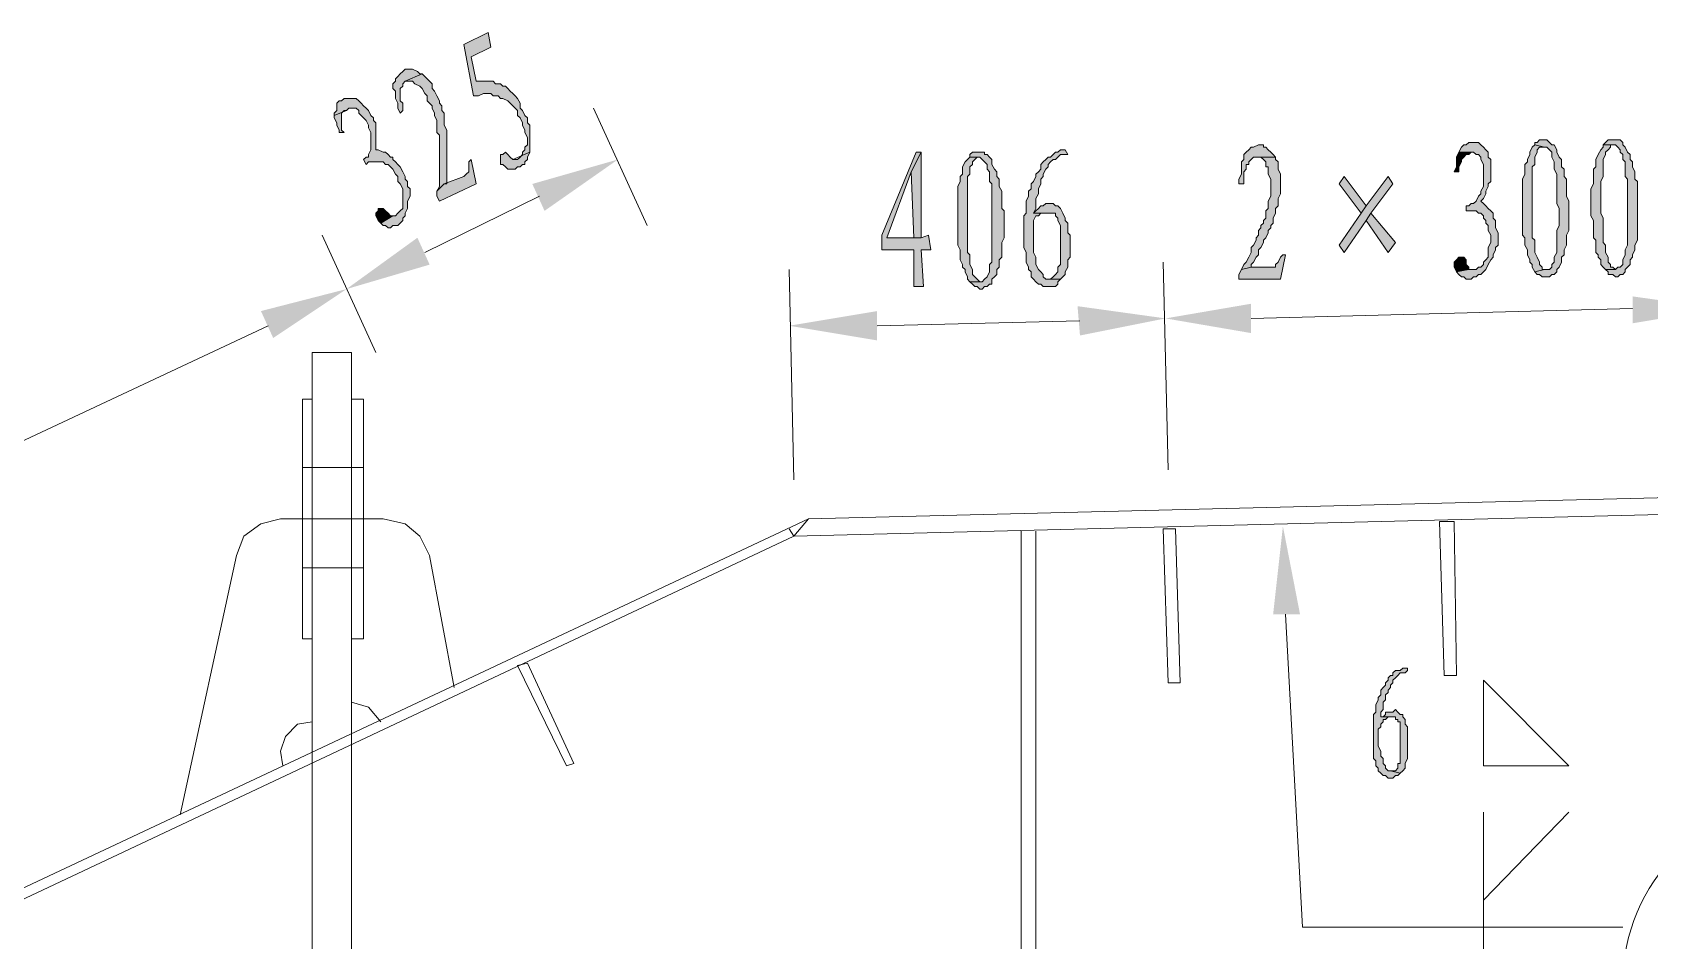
# Model space of a CAD drawing. Header units: millimetres. Extents: x 24 to 410, y 10 to 282.
# Drawn here: x 58.65 to 86.66, y 234.89 to 250.61 of the extents above; entities that cross this region are included whole.
import ezdxf

# ---------------------------------------------------------------- set-up
doc = ezdxf.new("R2010")
doc.units = ezdxf.units.MM

msp = doc.modelspace()

# ---------------------------------------------------------------- hatches: boundary and pattern name
h = msp.add_hatch(color=256)
h.dxf.hatch_style = 2
h.paths.add_polyline_path([(66.548, 250.613333), (66.124667, 250.401667), (66.294, 249.512667), (66.378667, 249.512667), (66.463333, 249.555), (66.590333, 249.555), (66.632667, 249.512667), (66.717333, 249.512667), (66.759667, 249.470333), (66.802, 249.470333), (66.886667, 249.428), (66.929, 249.385667), (66.971333, 249.343333), (67.013667, 249.301), (67.056, 249.258667), (67.056, 249.174), (67.098333, 249.131667), (67.140667, 249.047), (67.140667, 249.004667), (67.183, 248.92), (67.183, 248.877667), (67.225333, 248.793), (67.225333, 248.666), (67.183, 248.623667), (67.183, 248.581333), (67.140667, 248.539), (67.140667, 248.496667), (67.098333, 248.454333), (67.056, 248.412), (66.971333, 248.412), (67.267667, 248.539), (67.267667, 249.004667), (67.225333, 249.047), (67.225333, 249.131667), (67.183, 249.174), (67.140667, 249.258667), (67.098333, 249.301), (67.098333, 249.385667), (67.056, 249.470333), (67.013667, 249.512667), (66.971333, 249.555), (66.929, 249.597333), (66.886667, 249.639667), (66.844333, 249.682), (66.802, 249.682), (66.759667, 249.724333), (66.675, 249.724333), (66.632667, 249.766667), (66.336333, 249.766667), (66.251667, 250.19), (66.590333, 250.359333)])
h = msp.add_hatch(color=256)
h.dxf.hatch_style = 2
h.paths.add_polyline_path([(65.108667, 249.978333), (65.066333, 249.936), (65.024, 249.893667), (64.981667, 249.851333), (64.939333, 249.809), (64.939333, 249.766667), (64.897, 249.724333), (64.897, 249.639667), (64.939333, 249.597333), (64.939333, 249.470333), (64.981667, 249.385667), (64.981667, 249.301), (65.024, 249.216333), (65.066333, 249.258667), (65.066333, 249.385667), (65.024, 249.428), (65.024, 249.639667), (65.066333, 249.682), (65.066333, 249.724333), (65.108667, 249.766667), (65.405, 249.893667), (65.362667, 249.893667), (65.320333, 249.936), (65.235667, 249.978333)])
h = msp.add_hatch(color=256)
h.dxf.hatch_style = 2
h.paths.add_polyline_path([(65.405, 249.893667), (65.108667, 249.766667), (65.235667, 249.766667), (65.278, 249.724333), (65.362667, 249.682), (65.405, 249.639667), (65.447333, 249.555), (65.489667, 249.512667), (65.489667, 249.428), (65.532, 249.385667), (65.574333, 249.343333), (65.574333, 249.301), (65.616667, 249.216333), (65.616667, 249.174), (65.659, 249.089333), (65.659, 248.877667), (65.701333, 248.835333), (65.701333, 248.708333), (65.701333, 248.666), (65.701333, 247.946333), (65.659, 247.861667), (65.786, 247.988667), (65.828333, 247.988667), (65.828333, 248.073333), (65.828333, 248.92), (65.786, 249.004667), (65.786, 249.216333), (65.743667, 249.258667), (65.743667, 249.343333), (65.701333, 249.385667), (65.701333, 249.428), (65.659, 249.512667), (65.616667, 249.597333), (65.574333, 249.639667), (65.574333, 249.724333), (65.532, 249.766667), (65.489667, 249.809), (65.447333, 249.851333)])
h = msp.add_hatch(color=256)
h.dxf.hatch_style = 2
h.paths.add_polyline_path([(64.050333, 249.470333), (64.008, 249.428), (63.965667, 249.428), (63.923333, 249.385667), (63.923333, 249.258667), (63.881, 249.216333), (63.881, 249.174), (64.092667, 249.258667), (64.135, 249.301), (64.262, 249.301), (64.304333, 249.258667), (64.304333, 249.216333), (64.346667, 249.174), (64.389, 249.131667), (64.431333, 249.089333), (64.473667, 249.004667), (64.473667, 248.962333), (64.516, 248.877667), (64.516, 248.581333), (64.473667, 248.496667), (64.473667, 248.454333), (64.431333, 248.454333), (64.389, 248.412), (64.431333, 248.327333), (64.473667, 248.369667), (64.727667, 248.369667), (64.77, 248.327333), (64.812333, 248.327333), (64.854667, 248.285), (64.897, 248.242667), (64.939333, 248.158), (64.981667, 248.115667), (64.981667, 248.031), (65.024, 247.988667), (65.066333, 247.904), (65.066333, 247.565333), (65.024, 247.523), (64.981667, 247.480667), (64.939333, 247.438333), (64.897, 247.438333), (64.685333, 247.311333), (64.727667, 247.269), (64.77, 247.269), (64.812333, 247.226667), (64.854667, 247.226667), (64.897, 247.269), (64.981667, 247.269), (65.024, 247.311333), (65.066333, 247.353667), (65.066333, 247.396), (65.108667, 247.438333), (65.108667, 247.480667), (65.151, 247.565333), (65.151, 247.692333), (65.193333, 247.777), (65.193333, 247.904), (65.151, 247.946333), (65.151, 248.031), (65.108667, 248.073333), (65.108667, 248.115667), (65.066333, 248.200333), (65.024, 248.285), (64.981667, 248.327333), (64.939333, 248.369667), (64.897, 248.412), (64.897, 248.454333), (64.854667, 248.454333), (64.812333, 248.496667), (64.77, 248.539), (64.727667, 248.539), (64.643, 248.581333), (64.600667, 248.581333), (64.600667, 248.666), (64.600667, 249.047), (64.558333, 249.089333), (64.558333, 249.131667), (64.516, 249.174), (64.473667, 249.258667), (64.431333, 249.301), (64.389, 249.343333), (64.346667, 249.385667), (64.304333, 249.428), (64.262, 249.470333)])
h = msp.add_hatch(color=256)
h.dxf.hatch_style = 2
h.paths.add_polyline_path([(63.881, 249.174), (63.881, 249.131667), (63.923333, 249.047), (63.923333, 249.004667), (63.965667, 248.92), (63.965667, 248.877667), (64.050333, 248.877667), (64.008, 248.92), (64.008, 249.216333), (64.050333, 249.258667), (64.092667, 249.258667)])
h = msp.add_hatch(color=256)
h.dxf.hatch_style = 2
h.paths.add_polyline_path([(83.608333, 248.708333), (83.523667, 248.708333), (83.481333, 248.666), (83.439, 248.666), (83.396667, 248.623667), (83.354333, 248.539), (83.608333, 248.539), (83.650667, 248.496667), (83.693, 248.496667), (83.735333, 248.454333), (83.735333, 248.412), (83.777667, 248.327333), (83.777667, 247.946333), (83.735333, 247.861667), (83.735333, 247.819333), (83.693, 247.777), (83.650667, 247.692333), (83.608333, 247.65), (83.566, 247.65), (83.523667, 247.607667), (83.481333, 247.607667), (83.481333, 247.523), (83.650667, 247.523), (83.693, 247.480667), (83.735333, 247.480667), (83.777667, 247.438333), (83.777667, 247.396), (83.82, 247.353667), (83.82, 247.311333), (83.862333, 247.269), (83.862333, 247.184333), (83.904667, 247.099667), (83.904667, 246.972667), (83.862333, 246.888), (83.862333, 246.718667), (83.82, 246.676333), (83.777667, 246.634), (83.777667, 246.591667), (83.735333, 246.549333), (83.693, 246.549333), (83.650667, 246.507), (83.523667, 246.507), (83.312, 246.464667), (83.354333, 246.422333), (83.396667, 246.38), (83.439, 246.38), (83.481333, 246.337667), (83.566, 246.337667), (83.608333, 246.38), (83.650667, 246.38), (83.693, 246.422333), (83.735333, 246.422333), (83.777667, 246.464667), (83.82, 246.507), (83.862333, 246.591667), (83.904667, 246.676333), (83.947, 246.718667), (83.947, 246.761), (83.989333, 246.845667), (83.989333, 246.888), (84.031667, 246.930333), (84.031667, 247.142), (83.989333, 247.226667), (83.989333, 247.353667), (83.947, 247.396), (83.947, 247.480667), (83.904667, 247.523), (83.862333, 247.565333), (83.82, 247.607667), (83.777667, 247.65), (83.735333, 247.692333), (83.777667, 247.734667), (83.82, 247.819333), (83.82, 247.861667), (83.862333, 247.946333), (83.862333, 247.988667), (83.904667, 248.031), (83.904667, 248.412), (83.862333, 248.454333), (83.862333, 248.539), (83.82, 248.581333), (83.777667, 248.623667), (83.735333, 248.666), (83.693, 248.708333)])
h = msp.add_hatch(color=256)
h.dxf.hatch_style = 2
h.paths.add_polyline_path([(84.836, 248.750667), (84.751333, 248.750667), (84.709, 248.708333), (84.666667, 248.708333), (84.666667, 248.666), (84.836, 248.623667), (84.878333, 248.623667), (84.920667, 248.581333), (84.963, 248.539), (84.963, 248.454333), (85.005333, 248.369667), (85.005333, 248.242667), (85.047667, 248.158), (85.047667, 247.65), (85.09, 247.565333), (85.09, 247.523), (85.09, 247.269), (85.047667, 247.184333), (85.047667, 246.803333), (85.005333, 246.718667), (85.005333, 246.634), (84.963, 246.591667), (84.963, 246.549333), (84.920667, 246.507), (84.836, 246.507), (84.666667, 246.464667), (84.709, 246.422333), (84.751333, 246.422333), (84.793667, 246.38), (84.920667, 246.38), (84.963, 246.422333), (85.005333, 246.422333), (85.047667, 246.464667), (85.047667, 246.507), (85.09, 246.549333), (85.132333, 246.634), (85.132333, 246.718667), (85.174667, 246.761), (85.174667, 246.845667), (85.217, 246.930333), (85.217, 247.099667), (85.259333, 247.184333), (85.259333, 247.692333), (85.217, 247.777), (85.217, 248.073333), (85.174667, 248.115667), (85.174667, 248.242667), (85.132333, 248.285), (85.132333, 248.412), (85.09, 248.454333), (85.047667, 248.539), (85.047667, 248.581333), (85.005333, 248.666), (84.963, 248.666), (84.920667, 248.708333), (84.878333, 248.750667)])
h = msp.add_hatch(color=256)
h.dxf.hatch_style = 2
h.paths.add_polyline_path([(86.021333, 248.750667), (85.936667, 248.750667), (85.894333, 248.708333), (85.852, 248.666), (86.063667, 248.666), (86.106, 248.623667), (86.148333, 248.581333), (86.148333, 248.539), (86.190667, 248.496667), (86.190667, 248.412), (86.233, 248.369667), (86.233, 248.115667), (86.275333, 248.073333), (86.275333, 247.607667), (86.275333, 247.565333), (86.275333, 246.930333), (86.233, 246.845667), (86.233, 246.761), (86.190667, 246.676333), (86.190667, 246.591667), (86.148333, 246.549333), (86.106, 246.549333), (86.063667, 246.507), (85.894333, 246.507), (85.936667, 246.464667), (85.936667, 246.422333), (85.979, 246.422333), (86.021333, 246.422333), (86.063667, 246.38), (86.106, 246.38), (86.148333, 246.422333), (86.190667, 246.422333), (86.233, 246.464667), (86.233, 246.507), (86.275333, 246.549333), (86.317667, 246.591667), (86.317667, 246.676333), (86.36, 246.718667), (86.36, 246.761), (86.402333, 246.845667), (86.402333, 246.930333), (86.444667, 247.015), (86.444667, 248.031), (86.402333, 248.073333), (86.402333, 248.200333), (86.36, 248.285), (86.36, 248.369667), (86.317667, 248.412), (86.317667, 248.496667), (86.275333, 248.539), (86.233, 248.623667), (86.190667, 248.666), (86.190667, 248.708333), (86.148333, 248.750667)])
h = msp.add_hatch(color=256)
h.dxf.hatch_style = 2
h.paths.add_polyline_path([(66.251667, 248.412), (66.209333, 248.369667), (66.209333, 248.200333), (66.167, 248.158), (66.124667, 248.115667), (65.786, 247.988667), (65.659, 247.861667), (65.659, 247.777), (65.701333, 247.692333), (66.336333, 247.988667)])
h = msp.add_hatch(color=256)
h.dxf.hatch_style = 2
h.paths.add_polyline_path([(66.802, 248.496667), (66.759667, 248.496667), (66.759667, 248.454333), (66.759667, 248.327333), (66.802, 248.327333), (66.844333, 248.285), (66.886667, 248.242667), (67.013667, 248.242667), (67.056, 248.285), (67.098333, 248.285), (67.140667, 248.327333), (67.183, 248.327333), (67.183, 248.369667), (67.225333, 248.412), (67.225333, 248.454333), (67.267667, 248.539), (66.971333, 248.412), (66.929, 248.454333), (66.886667, 248.496667), (66.844333, 248.539)])
h = msp.add_hatch(color=256)
h.dxf.hatch_style = 2
h.paths.add_polyline_path([(67.31, 247.988667), (67.521667, 247.523), (68.791667, 248.412)])
h = msp.add_hatch(color=256)
h.dxf.hatch_style = 2
h.paths.add_polyline_path([(74.041, 248.539), (73.956333, 248.539), (73.363667, 247.099667), (73.363667, 246.845667), (73.914, 246.845667), (73.914, 246.210667), (74.083333, 246.210667), (74.041, 246.845667), (74.210333, 246.845667), (74.168, 247.099667), (74.041, 247.057333), (73.448333, 247.057333), (73.871667, 248.200333)])
h = msp.add_hatch(color=256)
h.dxf.hatch_style = 2
h.paths.add_polyline_path([(74.041, 248.539), (73.871667, 248.200333), (73.914, 247.057333), (73.448333, 247.057333), (74.041, 247.057333)])
h = msp.add_hatch(color=256)
h.dxf.hatch_style = 2
h.paths.add_polyline_path([(74.887667, 248.454333), (74.845333, 248.412), (74.803, 248.369667), (74.760667, 248.285), (74.760667, 248.158), (74.718333, 248.115667), (74.718333, 248.031), (74.676, 247.946333), (74.676, 246.930333), (74.718333, 246.845667), (74.718333, 246.761), (74.718333, 246.718667), (74.718333, 246.676333), (74.760667, 246.591667), (74.760667, 246.549333), (74.803, 246.507), (74.803, 246.464667), (74.845333, 246.38), (74.845333, 246.337667), (74.887667, 246.295333), (75.057, 246.295333), (75.014667, 246.337667), (74.972333, 246.38), (74.93, 246.422333), (74.93, 246.507), (74.887667, 246.591667), (74.887667, 246.761), (74.845333, 246.803333), (74.845333, 248.115667), (74.887667, 248.158), (74.887667, 248.285), (74.93, 248.327333), (74.93, 248.369667), (74.972333, 248.412), (75.014667, 248.454333), (75.057, 248.454333)])
h = msp.add_hatch(color=256)
h.dxf.hatch_style = 2
h.paths.add_polyline_path([(75.057, 248.539), (74.93, 248.539), (74.887667, 248.496667), (74.887667, 248.454333), (75.057, 248.454333), (75.099333, 248.412), (75.141667, 248.369667), (75.184, 248.327333), (75.184, 248.242667), (75.226333, 248.200333), (75.226333, 248.031), (75.268667, 247.988667), (75.268667, 247.353667), (75.268667, 246.634), (75.226333, 246.591667), (75.226333, 246.464667), (75.184, 246.38), (75.141667, 246.337667), (75.099333, 246.295333), (74.887667, 246.295333), (74.93, 246.253), (74.972333, 246.210667), (75.014667, 246.210667), (75.057, 246.168333), (75.099333, 246.168333), (75.141667, 246.210667), (75.184, 246.210667), (75.226333, 246.253), (75.268667, 246.253), (75.268667, 246.337667), (75.311, 246.38), (75.353333, 246.422333), (75.353333, 246.507), (75.395667, 246.549333), (75.395667, 246.676333), (75.438, 246.718667), (75.438, 246.972667), (75.480333, 247.057333), (75.480333, 247.523), (75.438, 247.565333), (75.438, 247.861667), (75.395667, 247.946333), (75.395667, 248.073333), (75.353333, 248.115667), (75.353333, 248.200333), (75.311, 248.242667), (75.268667, 248.327333), (75.268667, 248.412), (75.226333, 248.454333), (75.184, 248.496667), (75.141667, 248.496667), (75.141667, 248.539)])
h = msp.add_hatch(color=256)
h.dxf.hatch_style = 2
h.paths.add_polyline_path([(76.538667, 248.581333), (76.454, 248.581333), (76.411667, 248.539), (76.369333, 248.539), (76.327, 248.496667), (76.284667, 248.454333), (76.242333, 248.454333), (76.2, 248.412), (76.157667, 248.369667), (76.115333, 248.327333), (76.115333, 248.242667), (76.073, 248.200333), (76.030667, 248.158), (76.030667, 248.115667), (75.988333, 248.031), (75.946, 247.988667), (75.946, 247.904), (75.903667, 247.861667), (75.903667, 247.777), (75.861333, 247.692333), (75.861333, 247.480667), (75.819, 247.438333), (75.819, 246.888), (75.861333, 246.803333), (75.861333, 246.634), (75.903667, 246.549333), (75.903667, 246.507), (75.946, 246.464667), (75.946, 246.38), (75.988333, 246.337667), (76.030667, 246.295333), (76.073, 246.253), (76.115333, 246.253), (76.157667, 246.210667), (76.369333, 246.210667), (76.411667, 246.253), (76.411667, 246.295333), (76.454, 246.337667), (76.2, 246.337667), (76.157667, 246.38), (76.157667, 246.422333), (76.115333, 246.464667), (76.073, 246.507), (76.030667, 246.591667), (76.030667, 246.718667), (75.988333, 246.803333), (75.988333, 247.353667), (76.030667, 247.438333), (76.073, 247.438333), (76.115333, 247.480667), (76.284667, 247.480667), (75.988333, 247.480667), (76.030667, 247.565333), (76.030667, 247.734667), (76.073, 247.819333), (76.073, 247.904), (76.115333, 247.988667), (76.115333, 248.073333), (76.157667, 248.115667), (76.157667, 248.158), (76.2, 248.242667), (76.242333, 248.285), (76.242333, 248.327333), (76.284667, 248.369667), (76.327, 248.412), (76.369333, 248.412), (76.411667, 248.454333), (76.454, 248.496667), (76.581, 248.496667)])
h = msp.add_hatch(color=256)
h.dxf.hatch_style = 2
h.paths.add_polyline_path([(79.925333, 248.666), (79.883, 248.666), (79.798333, 248.623667), (79.756, 248.623667), (79.713667, 248.581333), (79.671333, 248.539), (79.629, 248.496667), (79.629, 248.412), (79.586667, 248.369667), (79.586667, 248.158), (79.544333, 248.073333), (79.544333, 247.988667), (79.629, 247.988667), (79.629, 248.200333), (79.671333, 248.242667), (79.671333, 248.327333), (79.713667, 248.327333), (79.713667, 248.369667), (79.756, 248.412), (79.798333, 248.454333), (79.840667, 248.454333), (80.179333, 248.454333), (80.137, 248.496667), (80.094667, 248.539), (80.052333, 248.581333), (80.01, 248.623667), (79.967667, 248.623667), (79.967667, 248.666)])
h = msp.add_hatch(color=256)
h.dxf.hatch_style = 2
h.paths.add_polyline_path([(80.179333, 248.454333), (79.840667, 248.454333), (79.883, 248.454333), (79.925333, 248.454333), (79.967667, 248.412), (80.01, 248.369667), (80.01, 248.285), (80.052333, 248.285), (80.052333, 248.158), (80.094667, 248.073333), (80.094667, 247.777), (80.052333, 247.692333), (80.052333, 247.565333), (80.01, 247.523), (80.01, 247.396), (79.967667, 247.353667), (79.967667, 247.311333), (79.925333, 247.269), (79.925333, 247.226667), (79.883, 247.184333), (79.883, 247.099667), (79.840667, 247.057333), (79.840667, 247.015), (79.798333, 246.930333), (79.756, 246.888), (79.756, 246.803333), (79.713667, 246.718667), (79.671333, 246.634), (79.629, 246.591667), (79.586667, 246.507), (79.756, 246.549333), (79.756, 246.591667), (79.798333, 246.634), (79.840667, 246.718667), (79.883, 246.761), (79.883, 246.845667), (79.925333, 246.888), (79.967667, 246.972667), (79.967667, 247.015), (80.01, 247.057333), (80.052333, 247.142), (80.052333, 247.184333), (80.094667, 247.226667), (80.094667, 247.269), (80.137, 247.311333), (80.137, 247.396), (80.179333, 247.480667), (80.179333, 247.565333), (80.221667, 247.607667), (80.221667, 247.734667), (80.264, 247.819333), (80.264, 248.158), (80.221667, 248.242667), (80.221667, 248.369667), (80.179333, 248.412)])
h = msp.add_hatch(color=256)
h.dxf.hatch_style = 2
h.paths.add_polyline_path([(83.354333, 248.539), (83.312, 248.454333), (83.312, 248.285), (83.269667, 248.200333), (83.354333, 248.200333), (83.354333, 248.285), (83.396667, 248.369667), (83.396667, 248.412), (83.439, 248.454333), (83.481333, 248.496667), (83.523667, 248.496667), (83.566, 248.539)])
h = msp.add_hatch(color=256)
h.dxf.hatch_style = 2
h.paths.add_polyline_path([(84.666667, 248.666), (84.624333, 248.623667), (84.582, 248.539), (84.582, 248.496667), (84.539667, 248.412), (84.539667, 248.369667), (84.497333, 248.327333), (84.497333, 248.158), (84.455, 248.073333), (84.455, 247.099667), (84.497333, 247.057333), (84.497333, 246.972667), (84.497333, 246.930333), (84.539667, 246.845667), (84.539667, 246.761), (84.582, 246.676333), (84.582, 246.634), (84.624333, 246.591667), (84.624333, 246.549333), (84.666667, 246.464667), (84.836, 246.507), (84.793667, 246.507), (84.793667, 246.549333), (84.751333, 246.591667), (84.751333, 246.634), (84.709, 246.718667), (84.666667, 246.803333), (84.666667, 247.015), (84.624333, 247.057333), (84.624333, 248.285), (84.666667, 248.327333), (84.666667, 248.454333), (84.709, 248.539), (84.709, 248.581333), (84.751333, 248.623667), (84.836, 248.623667)])
h = msp.add_hatch(color=256)
h.dxf.hatch_style = 2
h.paths.add_polyline_path([(85.852, 248.666), (85.852, 248.623667), (85.809667, 248.581333), (85.767333, 248.496667), (85.725, 248.412), (85.725, 248.285), (85.682667, 248.242667), (85.682667, 247.988667), (85.640333, 247.904), (85.640333, 247.438333), (85.682667, 247.353667), (85.682667, 247.057333), (85.725, 247.015), (85.725, 246.930333), (85.725, 246.803333), (85.767333, 246.761), (85.767333, 246.718667), (85.809667, 246.676333), (85.809667, 246.591667), (85.852, 246.549333), (85.894333, 246.507), (86.063667, 246.507), (86.021333, 246.549333), (85.979, 246.549333), (85.979, 246.591667), (85.936667, 246.634), (85.936667, 246.718667), (85.894333, 246.803333), (85.894333, 246.930333), (85.852, 246.972667), (85.852, 247.396), (85.809667, 247.480667), (85.809667, 248.031), (85.852, 248.115667), (85.852, 248.412), (85.894333, 248.496667), (85.894333, 248.539), (85.936667, 248.581333), (85.979, 248.623667), (85.979, 248.666), (86.021333, 248.666)])
h = msp.add_hatch(color=256)
h.dxf.hatch_style = 2
h.paths.add_polyline_path([(82.126667, 248.115667), (81.745667, 247.607667), (81.661, 247.480667), (81.28, 246.930333), (81.364667, 246.803333), (81.745667, 247.353667), (81.830333, 247.480667), (82.211333, 247.988667)])
h = msp.add_hatch(color=256)
h.dxf.hatch_style = 2
h.paths.add_polyline_path([(81.364667, 248.115667), (81.28, 247.988667), (81.661, 247.480667), (81.745667, 247.607667)])
h = msp.add_hatch(color=256)
h.dxf.hatch_style = 2
h.paths.add_polyline_path([(64.643, 247.565333), (64.643, 247.523), (64.600667, 247.480667), (64.600667, 247.438333), (64.643, 247.353667), (64.685333, 247.311333), (64.897, 247.438333), (64.854667, 247.438333), (64.812333, 247.480667), (64.77, 247.523), (64.727667, 247.565333)])
h = msp.add_hatch(color=256)
h.dxf.hatch_style = 2
h.paths.add_polyline_path([(76.284667, 247.65), (76.2, 247.65), (76.157667, 247.607667), (76.115333, 247.607667), (76.073, 247.565333), (76.030667, 247.523), (75.988333, 247.480667), (76.369333, 247.480667), (76.369333, 247.438333), (76.411667, 247.396), (76.411667, 247.353667), (76.454, 247.269), (76.454, 246.591667), (76.411667, 246.549333), (76.411667, 246.464667), (76.369333, 246.422333), (76.327, 246.38), (76.284667, 246.337667), (76.242333, 246.337667), (76.454, 246.337667), (76.496333, 246.38), (76.538667, 246.422333), (76.538667, 246.464667), (76.581, 246.549333), (76.581, 246.676333), (76.623333, 246.718667), (76.623333, 247.099667), (76.581, 247.142), (76.581, 247.311333), (76.538667, 247.353667), (76.538667, 247.396), (76.496333, 247.480667), (76.454, 247.565333), (76.411667, 247.607667), (76.369333, 247.607667), (76.327, 247.65)])
h = msp.add_hatch(color=256)
h.dxf.hatch_style = 2
h.paths.add_polyline_path([(81.830333, 247.480667), (81.745667, 247.353667), (82.126667, 246.803333), (82.253667, 246.972667)])
h = msp.add_hatch(color=256)
h.dxf.hatch_style = 2
h.paths.add_polyline_path([(65.320333, 247.057333), (65.532, 246.591667), (64.092667, 246.168333)])
h = msp.add_hatch(color=256)
h.dxf.hatch_style = 2
h.paths.add_polyline_path([(80.348667, 246.761), (80.306333, 246.761), (80.264, 246.718667), (80.221667, 246.634), (80.179333, 246.591667), (80.179333, 246.549333), (80.137, 246.549333), (79.756, 246.549333), (79.586667, 246.507), (79.544333, 246.422333), (79.544333, 246.337667), (80.264, 246.337667)])
h = msp.add_hatch(color=256)
h.dxf.hatch_style = 2
h.paths.add_polyline_path([(83.354333, 246.718667), (83.312, 246.676333), (83.269667, 246.634), (83.269667, 246.549333), (83.312, 246.464667), (83.523667, 246.507), (83.523667, 246.549333), (83.481333, 246.591667), (83.481333, 246.676333), (83.439, 246.718667)])
h = msp.add_hatch(color=256)
h.dxf.hatch_style = 2
h.paths.add_polyline_path([(62.611, 245.787333), (62.822667, 245.321667), (64.092667, 246.168333)])
h = msp.add_hatch(color=256)
h.dxf.hatch_style = 2
h.paths.add_polyline_path([(76.750333, 245.872), (76.792667, 245.364), (78.274333, 245.660333)])
h = msp.add_hatch(color=256)
h.dxf.hatch_style = 2
h.paths.add_polyline_path([(79.756, 245.914333), (79.756, 245.406333), (78.274333, 245.660333)])
h = msp.add_hatch(color=256)
h.dxf.hatch_style = 2
h.paths.add_polyline_path([(86.36, 246.041333), (86.36, 245.575667), (87.884, 245.829667)])
h = msp.add_hatch(color=256)
h.dxf.hatch_style = 2
h.paths.add_polyline_path([(73.279, 245.787333), (73.279, 245.279333), (71.755, 245.533333)])
h = msp.add_hatch(color=256)
h.dxf.hatch_style = 2
h.paths.add_polyline_path([(80.137, 240.538), (80.306333, 242.062), (80.602667, 240.538)])
h = msp.add_hatch(color=256)
h.dxf.hatch_style = 2
h.paths.add_polyline_path([(80.137, 240.538), (80.306333, 242.062), (80.602667, 240.538)])
h = msp.add_hatch(color=256)
h.dxf.hatch_style = 2
h.paths.add_polyline_path([(82.465333, 239.606667), (82.380667, 239.606667), (82.338333, 239.564333), (82.253667, 239.564333), (82.211333, 239.522), (82.211333, 239.479667), (82.169, 239.479667), (82.126667, 239.437333), (82.126667, 239.395), (82.084333, 239.352667), (82.084333, 239.310333), (82.042, 239.268), (81.999667, 239.225667), (81.999667, 239.141), (81.957333, 239.098667), (81.957333, 239.056333), (81.915, 238.971667), (81.915, 238.844667), (81.872667, 238.802333), (81.872667, 238.76), (81.872667, 238.717667), (81.872667, 238.040333), (81.915, 237.998), (81.915, 237.913333), (81.957333, 237.871), (81.957333, 237.828667), (81.999667, 237.786333), (82.042, 237.744), (82.084333, 237.744), (82.126667, 237.701667), (82.211333, 237.701667), (82.253667, 237.744), (82.296, 237.744), (82.338333, 237.786333), (82.169, 237.828667), (82.126667, 237.828667), (82.084333, 237.871), (82.084333, 237.913333), (82.042, 237.955667), (82.042, 238.040333), (81.999667, 238.082667), (81.999667, 238.167333), (81.957333, 238.252), (81.957333, 238.548333), (81.999667, 238.590667), (81.999667, 238.633), (82.042, 238.675333), (82.042, 238.717667), (82.084333, 238.717667), (82.126667, 238.76), (82.211333, 238.76), (81.999667, 238.76), (81.999667, 238.844667), (82.042, 238.887), (82.042, 239.014), (82.084333, 239.056333), (82.084333, 239.141), (82.126667, 239.183333), (82.126667, 239.225667), (82.169, 239.268), (82.169, 239.310333), (82.211333, 239.352667), (82.211333, 239.395), (82.253667, 239.437333), (82.296, 239.479667), (82.338333, 239.522), (82.423, 239.522), (82.465333, 239.564333)])
h = msp.add_hatch(color=256)
h.dxf.hatch_style = 2
h.paths.add_polyline_path([(82.253667, 238.887), (82.211333, 238.844667), (82.084333, 238.844667), (82.084333, 238.802333), (82.042, 238.76), (81.999667, 238.76), (82.211333, 238.76), (82.253667, 238.76), (82.253667, 238.717667), (82.296, 238.717667), (82.296, 238.675333), (82.338333, 238.675333), (82.338333, 238.633), (82.338333, 237.998), (82.338333, 237.955667), (82.296, 237.955667), (82.296, 237.913333), (82.296, 237.871), (82.253667, 237.828667), (82.169, 237.828667), (82.338333, 237.786333), (82.380667, 237.828667), (82.423, 237.871), (82.423, 237.955667), (82.465333, 238.040333), (82.465333, 238.590667), (82.423, 238.633), (82.423, 238.717667), (82.380667, 238.76), (82.380667, 238.802333), (82.338333, 238.802333), (82.296, 238.844667)])

# ---------------------------------------------------------------- linework, layer by layer
at = {"lineweight": 0}
for points in [[(66.548, 250.613333), (66.124667, 250.401667), (66.294, 249.512667), (66.378667, 249.512667), (66.463333, 249.555), (66.590333, 249.555), (66.632667, 249.512667), (66.717333, 249.512667), (66.759667, 249.470333), (66.802, 249.470333), (66.886667, 249.428), (66.929, 249.385667), (66.971333, 249.343333), (67.013667, 249.301), (67.056, 249.258667), (67.056, 249.174), (67.098333, 249.131667), (67.140667, 249.047), (67.140667, 249.004667), (67.183, 248.92), (67.183, 248.877667), (67.225333, 248.793), (67.225333, 248.666), (67.183, 248.623667), (67.183, 248.581333), (67.140667, 248.539), (67.140667, 248.496667), (67.098333, 248.454333), (67.056, 248.412), (66.971333, 248.412), (67.267667, 248.539), (67.267667, 249.004667), (67.225333, 249.047), (67.225333, 249.131667), (67.183, 249.174), (67.140667, 249.258667), (67.098333, 249.301), (67.098333, 249.385667), (67.056, 249.470333), (67.013667, 249.512667), (66.971333, 249.555), (66.929, 249.597333), (66.886667, 249.639667), (66.844333, 249.682), (66.802, 249.682), (66.759667, 249.724333), (66.675, 249.724333), (66.632667, 249.766667), (66.336333, 249.766667), (66.251667, 250.19), (66.590333, 250.359333)], [(65.108667, 249.978333), (65.066333, 249.936), (65.024, 249.893667), (64.981667, 249.851333), (64.939333, 249.809), (64.939333, 249.766667), (64.897, 249.724333), (64.897, 249.639667), (64.939333, 249.597333), (64.939333, 249.470333), (64.981667, 249.385667), (64.981667, 249.301), (65.024, 249.216333), (65.066333, 249.258667), (65.066333, 249.385667), (65.024, 249.428), (65.024, 249.639667), (65.066333, 249.682), (65.066333, 249.724333), (65.108667, 249.766667), (65.405, 249.893667), (65.362667, 249.893667), (65.320333, 249.936), (65.235667, 249.978333)], [(65.405, 249.893667), (65.108667, 249.766667), (65.235667, 249.766667), (65.278, 249.724333), (65.362667, 249.682), (65.405, 249.639667), (65.447333, 249.555), (65.489667, 249.512667), (65.489667, 249.428), (65.532, 249.385667), (65.574333, 249.343333), (65.574333, 249.301), (65.616667, 249.216333), (65.616667, 249.174), (65.659, 249.089333), (65.659, 248.877667), (65.701333, 248.835333), (65.701333, 248.708333), (65.701333, 248.666), (65.701333, 247.946333), (65.659, 247.861667), (65.786, 247.988667), (65.828333, 247.988667), (65.828333, 248.073333), (65.828333, 248.92), (65.786, 249.004667), (65.786, 249.216333), (65.743667, 249.258667), (65.743667, 249.343333), (65.701333, 249.385667), (65.701333, 249.428), (65.659, 249.512667), (65.616667, 249.597333), (65.574333, 249.639667), (65.574333, 249.724333), (65.532, 249.766667), (65.489667, 249.809), (65.447333, 249.851333)], [(64.050333, 249.470333), (64.008, 249.428), (63.965667, 249.428), (63.923333, 249.385667), (63.923333, 249.258667), (63.881, 249.216333), (63.881, 249.174), (64.092667, 249.258667), (64.135, 249.301), (64.262, 249.301), (64.304333, 249.258667), (64.304333, 249.216333), (64.346667, 249.174), (64.389, 249.131667), (64.431333, 249.089333), (64.473667, 249.004667), (64.473667, 248.962333), (64.516, 248.877667), (64.516, 248.581333), (64.473667, 248.496667), (64.473667, 248.454333), (64.431333, 248.454333), (64.389, 248.412), (64.431333, 248.327333), (64.473667, 248.369667), (64.727667, 248.369667), (64.77, 248.327333), (64.812333, 248.327333), (64.854667, 248.285), (64.897, 248.242667), (64.939333, 248.158), (64.981667, 248.115667), (64.981667, 248.031), (65.024, 247.988667), (65.066333, 247.904), (65.066333, 247.565333), (65.024, 247.523), (64.981667, 247.480667), (64.939333, 247.438333), (64.897, 247.438333), (64.685333, 247.311333), (64.727667, 247.269), (64.77, 247.269), (64.812333, 247.226667), (64.854667, 247.226667), (64.897, 247.269), (64.981667, 247.269), (65.024, 247.311333), (65.066333, 247.353667), (65.066333, 247.396), (65.108667, 247.438333), (65.108667, 247.480667), (65.151, 247.565333), (65.151, 247.692333), (65.193333, 247.777), (65.193333, 247.904), (65.151, 247.946333), (65.151, 248.031), (65.108667, 248.073333), (65.108667, 248.115667), (65.066333, 248.200333), (65.024, 248.285), (64.981667, 248.327333), (64.939333, 248.369667), (64.897, 248.412), (64.897, 248.454333), (64.854667, 248.454333), (64.812333, 248.496667), (64.77, 248.539), (64.727667, 248.539), (64.643, 248.581333), (64.600667, 248.581333), (64.600667, 248.666), (64.600667, 249.047), (64.558333, 249.089333), (64.558333, 249.131667), (64.516, 249.174), (64.473667, 249.258667), (64.431333, 249.301), (64.389, 249.343333), (64.346667, 249.385667), (64.304333, 249.428), (64.262, 249.470333)], [(63.881, 249.174), (63.881, 249.131667), (63.923333, 249.047), (63.923333, 249.004667), (63.965667, 248.92), (63.965667, 248.877667), (64.050333, 248.877667), (64.008, 248.92), (64.008, 249.216333), (64.050333, 249.258667), (64.092667, 249.258667)], [(83.608333, 248.708333), (83.523667, 248.708333), (83.481333, 248.666), (83.439, 248.666), (83.396667, 248.623667), (83.354333, 248.539), (83.608333, 248.539), (83.650667, 248.496667), (83.693, 248.496667), (83.735333, 248.454333), (83.735333, 248.412), (83.777667, 248.327333), (83.777667, 247.946333), (83.735333, 247.861667), (83.735333, 247.819333), (83.693, 247.777), (83.650667, 247.692333), (83.608333, 247.65), (83.566, 247.65), (83.523667, 247.607667), (83.481333, 247.607667), (83.481333, 247.523), (83.650667, 247.523), (83.693, 247.480667), (83.735333, 247.480667), (83.777667, 247.438333), (83.777667, 247.396), (83.82, 247.353667), (83.82, 247.311333), (83.862333, 247.269), (83.862333, 247.184333), (83.904667, 247.099667), (83.904667, 246.972667), (83.862333, 246.888), (83.862333, 246.718667), (83.82, 246.676333), (83.777667, 246.634), (83.777667, 246.591667), (83.735333, 246.549333), (83.693, 246.549333), (83.650667, 246.507), (83.523667, 246.507), (83.312, 246.464667), (83.354333, 246.422333), (83.396667, 246.38), (83.439, 246.38), (83.481333, 246.337667), (83.566, 246.337667), (83.608333, 246.38), (83.650667, 246.38), (83.693, 246.422333), (83.735333, 246.422333), (83.777667, 246.464667), (83.82, 246.507), (83.862333, 246.591667), (83.904667, 246.676333), (83.947, 246.718667), (83.947, 246.761), (83.989333, 246.845667), (83.989333, 246.888), (84.031667, 246.930333), (84.031667, 247.142), (83.989333, 247.226667), (83.989333, 247.353667), (83.947, 247.396), (83.947, 247.480667), (83.904667, 247.523), (83.862333, 247.565333), (83.82, 247.607667), (83.777667, 247.65), (83.735333, 247.692333), (83.777667, 247.734667), (83.82, 247.819333), (83.82, 247.861667), (83.862333, 247.946333), (83.862333, 247.988667), (83.904667, 248.031), (83.904667, 248.412), (83.862333, 248.454333), (83.862333, 248.539), (83.82, 248.581333), (83.777667, 248.623667), (83.735333, 248.666), (83.693, 248.708333)], [(84.836, 248.750667), (84.751333, 248.750667), (84.709, 248.708333), (84.666667, 248.708333), (84.666667, 248.666), (84.836, 248.623667), (84.878333, 248.623667), (84.920667, 248.581333), (84.963, 248.539), (84.963, 248.454333), (85.005333, 248.369667), (85.005333, 248.242667), (85.047667, 248.158), (85.047667, 247.65), (85.09, 247.565333), (85.09, 247.523), (85.09, 247.269), (85.047667, 247.184333), (85.047667, 246.803333), (85.005333, 246.718667), (85.005333, 246.634), (84.963, 246.591667), (84.963, 246.549333), (84.920667, 246.507), (84.836, 246.507), (84.666667, 246.464667), (84.709, 246.422333), (84.751333, 246.422333), (84.793667, 246.38), (84.920667, 246.38), (84.963, 246.422333), (85.005333, 246.422333), (85.047667, 246.464667), (85.047667, 246.507), (85.09, 246.549333), (85.132333, 246.634), (85.132333, 246.718667), (85.174667, 246.761), (85.174667, 246.845667), (85.217, 246.930333), (85.217, 247.099667), (85.259333, 247.184333), (85.259333, 247.692333), (85.217, 247.777), (85.217, 248.073333), (85.174667, 248.115667), (85.174667, 248.242667), (85.132333, 248.285), (85.132333, 248.412), (85.09, 248.454333), (85.047667, 248.539), (85.047667, 248.581333), (85.005333, 248.666), (84.963, 248.666), (84.920667, 248.708333), (84.878333, 248.750667)], [(86.021333, 248.750667), (85.936667, 248.750667), (85.894333, 248.708333), (85.852, 248.666), (86.063667, 248.666), (86.106, 248.623667), (86.148333, 248.581333), (86.148333, 248.539), (86.190667, 248.496667), (86.190667, 248.412), (86.233, 248.369667), (86.233, 248.115667), (86.275333, 248.073333), (86.275333, 247.607667), (86.275333, 247.565333), (86.275333, 246.930333), (86.233, 246.845667), (86.233, 246.761), (86.190667, 246.676333), (86.190667, 246.591667), (86.148333, 246.549333), (86.106, 246.549333), (86.063667, 246.507), (85.894333, 246.507), (85.936667, 246.464667), (85.936667, 246.422333), (85.979, 246.422333), (86.021333, 246.422333), (86.063667, 246.38), (86.106, 246.38), (86.148333, 246.422333), (86.190667, 246.422333), (86.233, 246.464667), (86.233, 246.507), (86.275333, 246.549333), (86.317667, 246.591667), (86.317667, 246.676333), (86.36, 246.718667), (86.36, 246.761), (86.402333, 246.845667), (86.402333, 246.930333), (86.444667, 247.015), (86.444667, 248.031), (86.402333, 248.073333), (86.402333, 248.200333), (86.36, 248.285), (86.36, 248.369667), (86.317667, 248.412), (86.317667, 248.496667), (86.275333, 248.539), (86.233, 248.623667), (86.190667, 248.666), (86.190667, 248.708333), (86.148333, 248.750667)], [(66.251667, 248.412), (66.209333, 248.369667), (66.209333, 248.200333), (66.167, 248.158), (66.124667, 248.115667), (65.786, 247.988667), (65.659, 247.861667), (65.659, 247.777), (65.701333, 247.692333), (66.336333, 247.988667)], [(66.802, 248.496667), (66.759667, 248.496667), (66.759667, 248.454333), (66.759667, 248.327333), (66.802, 248.327333), (66.844333, 248.285), (66.886667, 248.242667), (67.013667, 248.242667), (67.056, 248.285), (67.098333, 248.285), (67.140667, 248.327333), (67.183, 248.327333), (67.183, 248.369667), (67.225333, 248.412), (67.225333, 248.454333), (67.267667, 248.539), (66.971333, 248.412), (66.929, 248.454333), (66.886667, 248.496667), (66.844333, 248.539)], [(74.041, 248.539), (73.956333, 248.539), (73.363667, 247.099667), (73.363667, 246.845667), (73.914, 246.845667), (73.914, 246.210667), (74.083333, 246.210667), (74.041, 246.845667), (74.210333, 246.845667), (74.168, 247.099667), (74.041, 247.057333), (73.448333, 247.057333), (73.871667, 248.200333)], [(74.041, 248.539), (73.871667, 248.200333), (73.914, 247.057333), (73.448333, 247.057333), (74.041, 247.057333)], [(74.887667, 248.454333), (74.845333, 248.412), (74.803, 248.369667), (74.760667, 248.285), (74.760667, 248.158), (74.718333, 248.115667), (74.718333, 248.031), (74.676, 247.946333), (74.676, 246.930333), (74.718333, 246.845667), (74.718333, 246.761), (74.718333, 246.718667), (74.718333, 246.676333), (74.760667, 246.591667), (74.760667, 246.549333), (74.803, 246.507), (74.803, 246.464667), (74.845333, 246.38), (74.845333, 246.337667), (74.887667, 246.295333), (75.057, 246.295333), (75.014667, 246.337667), (74.972333, 246.38), (74.93, 246.422333), (74.93, 246.507), (74.887667, 246.591667), (74.887667, 246.761), (74.845333, 246.803333), (74.845333, 248.115667), (74.887667, 248.158), (74.887667, 248.285), (74.93, 248.327333), (74.93, 248.369667), (74.972333, 248.412), (75.014667, 248.454333), (75.057, 248.454333)], [(75.057, 248.539), (74.93, 248.539), (74.887667, 248.496667), (74.887667, 248.454333), (75.057, 248.454333), (75.099333, 248.412), (75.141667, 248.369667), (75.184, 248.327333), (75.184, 248.242667), (75.226333, 248.200333), (75.226333, 248.031), (75.268667, 247.988667), (75.268667, 247.353667), (75.268667, 246.634), (75.226333, 246.591667), (75.226333, 246.464667), (75.184, 246.38), (75.141667, 246.337667), (75.099333, 246.295333), (74.887667, 246.295333), (74.93, 246.253), (74.972333, 246.210667), (75.014667, 246.210667), (75.057, 246.168333), (75.099333, 246.168333), (75.141667, 246.210667), (75.184, 246.210667), (75.226333, 246.253), (75.268667, 246.253), (75.268667, 246.337667), (75.311, 246.38), (75.353333, 246.422333), (75.353333, 246.507), (75.395667, 246.549333), (75.395667, 246.676333), (75.438, 246.718667), (75.438, 246.972667), (75.480333, 247.057333), (75.480333, 247.523), (75.438, 247.565333), (75.438, 247.861667), (75.395667, 247.946333), (75.395667, 248.073333), (75.353333, 248.115667), (75.353333, 248.200333), (75.311, 248.242667), (75.268667, 248.327333), (75.268667, 248.412), (75.226333, 248.454333), (75.184, 248.496667), (75.141667, 248.496667), (75.141667, 248.539)], [(76.538667, 248.581333), (76.454, 248.581333), (76.411667, 248.539), (76.369333, 248.539), (76.327, 248.496667), (76.284667, 248.454333), (76.242333, 248.454333), (76.2, 248.412), (76.157667, 248.369667), (76.115333, 248.327333), (76.115333, 248.242667), (76.073, 248.200333), (76.030667, 248.158), (76.030667, 248.115667), (75.988333, 248.031), (75.946, 247.988667), (75.946, 247.904), (75.903667, 247.861667), (75.903667, 247.777), (75.861333, 247.692333), (75.861333, 247.480667), (75.819, 247.438333), (75.819, 246.888), (75.861333, 246.803333), (75.861333, 246.634), (75.903667, 246.549333), (75.903667, 246.507), (75.946, 246.464667), (75.946, 246.38), (75.988333, 246.337667), (76.030667, 246.295333), (76.073, 246.253), (76.115333, 246.253), (76.157667, 246.210667), (76.369333, 246.210667), (76.411667, 246.253), (76.411667, 246.295333), (76.454, 246.337667), (76.2, 246.337667), (76.157667, 246.38), (76.157667, 246.422333), (76.115333, 246.464667), (76.073, 246.507), (76.030667, 246.591667), (76.030667, 246.718667), (75.988333, 246.803333), (75.988333, 247.353667), (76.030667, 247.438333), (76.073, 247.438333), (76.115333, 247.480667), (76.284667, 247.480667), (75.988333, 247.480667), (76.030667, 247.565333), (76.030667, 247.734667), (76.073, 247.819333), (76.073, 247.904), (76.115333, 247.988667), (76.115333, 248.073333), (76.157667, 248.115667), (76.157667, 248.158), (76.2, 248.242667), (76.242333, 248.285), (76.242333, 248.327333), (76.284667, 248.369667), (76.327, 248.412), (76.369333, 248.412), (76.411667, 248.454333), (76.454, 248.496667), (76.581, 248.496667)], [(79.925333, 248.666), (79.883, 248.666), (79.798333, 248.623667), (79.756, 248.623667), (79.713667, 248.581333), (79.671333, 248.539), (79.629, 248.496667), (79.629, 248.412), (79.586667, 248.369667), (79.586667, 248.158), (79.544333, 248.073333), (79.544333, 247.988667), (79.629, 247.988667), (79.629, 248.200333), (79.671333, 248.242667), (79.671333, 248.327333), (79.713667, 248.327333), (79.713667, 248.369667), (79.756, 248.412), (79.798333, 248.454333), (79.840667, 248.454333), (80.179333, 248.454333), (80.137, 248.496667), (80.094667, 248.539), (80.052333, 248.581333), (80.01, 248.623667), (79.967667, 248.623667), (79.967667, 248.666)], [(80.179333, 248.454333), (79.840667, 248.454333), (79.883, 248.454333), (79.925333, 248.454333), (79.967667, 248.412), (80.01, 248.369667), (80.01, 248.285), (80.052333, 248.285), (80.052333, 248.158), (80.094667, 248.073333), (80.094667, 247.777), (80.052333, 247.692333), (80.052333, 247.565333), (80.01, 247.523), (80.01, 247.396), (79.967667, 247.353667), (79.967667, 247.311333), (79.925333, 247.269), (79.925333, 247.226667), (79.883, 247.184333), (79.883, 247.099667), (79.840667, 247.057333), (79.840667, 247.015), (79.798333, 246.930333), (79.756, 246.888), (79.756, 246.803333), (79.713667, 246.718667), (79.671333, 246.634), (79.629, 246.591667), (79.586667, 246.507), (79.756, 246.549333), (79.756, 246.591667), (79.798333, 246.634), (79.840667, 246.718667), (79.883, 246.761), (79.883, 246.845667), (79.925333, 246.888), (79.967667, 246.972667), (79.967667, 247.015), (80.01, 247.057333), (80.052333, 247.142), (80.052333, 247.184333), (80.094667, 247.226667), (80.094667, 247.269), (80.137, 247.311333), (80.137, 247.396), (80.179333, 247.480667), (80.179333, 247.565333), (80.221667, 247.607667), (80.221667, 247.734667), (80.264, 247.819333), (80.264, 248.158), (80.221667, 248.242667), (80.221667, 248.369667), (80.179333, 248.412)], [(83.354333, 248.539), (83.312, 248.454333), (83.312, 248.285), (83.269667, 248.200333), (83.354333, 248.200333), (83.354333, 248.285), (83.396667, 248.369667), (83.396667, 248.412), (83.439, 248.454333), (83.481333, 248.496667), (83.523667, 248.496667), (83.566, 248.539)], [(84.666667, 248.666), (84.624333, 248.623667), (84.582, 248.539), (84.582, 248.496667), (84.539667, 248.412), (84.539667, 248.369667), (84.497333, 248.327333), (84.497333, 248.158), (84.455, 248.073333), (84.455, 247.099667), (84.497333, 247.057333), (84.497333, 246.972667), (84.497333, 246.930333), (84.539667, 246.845667), (84.539667, 246.761), (84.582, 246.676333), (84.582, 246.634), (84.624333, 246.591667), (84.624333, 246.549333), (84.666667, 246.464667), (84.836, 246.507), (84.793667, 246.507), (84.793667, 246.549333), (84.751333, 246.591667), (84.751333, 246.634), (84.709, 246.718667), (84.666667, 246.803333), (84.666667, 247.015), (84.624333, 247.057333), (84.624333, 248.285), (84.666667, 248.327333), (84.666667, 248.454333), (84.709, 248.539), (84.709, 248.581333), (84.751333, 248.623667), (84.836, 248.623667)], [(85.852, 248.666), (85.852, 248.623667), (85.809667, 248.581333), (85.767333, 248.496667), (85.725, 248.412), (85.725, 248.285), (85.682667, 248.242667), (85.682667, 247.988667), (85.640333, 247.904), (85.640333, 247.438333), (85.682667, 247.353667), (85.682667, 247.057333), (85.725, 247.015), (85.725, 246.930333), (85.725, 246.803333), (85.767333, 246.761), (85.767333, 246.718667), (85.809667, 246.676333), (85.809667, 246.591667), (85.852, 246.549333), (85.894333, 246.507), (86.063667, 246.507), (86.021333, 246.549333), (85.979, 246.549333), (85.979, 246.591667), (85.936667, 246.634), (85.936667, 246.718667), (85.894333, 246.803333), (85.894333, 246.930333), (85.852, 246.972667), (85.852, 247.396), (85.809667, 247.480667), (85.809667, 248.031), (85.852, 248.115667), (85.852, 248.412), (85.894333, 248.496667), (85.894333, 248.539), (85.936667, 248.581333), (85.979, 248.623667), (85.979, 248.666), (86.021333, 248.666)], [(82.126667, 248.115667), (81.745667, 247.607667), (81.661, 247.480667), (81.28, 246.930333), (81.364667, 246.803333), (81.745667, 247.353667), (81.830333, 247.480667), (82.211333, 247.988667)], [(81.364667, 248.115667), (81.28, 247.988667), (81.661, 247.480667), (81.745667, 247.607667)], [(64.643, 247.565333), (64.643, 247.523), (64.600667, 247.480667), (64.600667, 247.438333), (64.643, 247.353667), (64.685333, 247.311333), (64.897, 247.438333), (64.854667, 247.438333), (64.812333, 247.480667), (64.77, 247.523), (64.727667, 247.565333)], [(76.284667, 247.65), (76.2, 247.65), (76.157667, 247.607667), (76.115333, 247.607667), (76.073, 247.565333), (76.030667, 247.523), (75.988333, 247.480667), (76.369333, 247.480667), (76.369333, 247.438333), (76.411667, 247.396), (76.411667, 247.353667), (76.454, 247.269), (76.454, 246.591667), (76.411667, 246.549333), (76.411667, 246.464667), (76.369333, 246.422333), (76.327, 246.38), (76.284667, 246.337667), (76.242333, 246.337667), (76.454, 246.337667), (76.496333, 246.38), (76.538667, 246.422333), (76.538667, 246.464667), (76.581, 246.549333), (76.581, 246.676333), (76.623333, 246.718667), (76.623333, 247.099667), (76.581, 247.142), (76.581, 247.311333), (76.538667, 247.353667), (76.538667, 247.396), (76.496333, 247.480667), (76.454, 247.565333), (76.411667, 247.607667), (76.369333, 247.607667), (76.327, 247.65)], [(81.830333, 247.480667), (81.745667, 247.353667), (82.126667, 246.803333), (82.253667, 246.972667)], [(80.348667, 246.761), (80.306333, 246.761), (80.264, 246.718667), (80.221667, 246.634), (80.179333, 246.591667), (80.179333, 246.549333), (80.137, 246.549333), (79.756, 246.549333), (79.586667, 246.507), (79.544333, 246.422333), (79.544333, 246.337667), (80.264, 246.337667)], [(83.354333, 246.718667), (83.312, 246.676333), (83.269667, 246.634), (83.269667, 246.549333), (83.312, 246.464667), (83.523667, 246.507), (83.523667, 246.549333), (83.481333, 246.591667), (83.481333, 246.676333), (83.439, 246.718667)], [(82.465333, 239.606667), (82.380667, 239.606667), (82.338333, 239.564333), (82.253667, 239.564333), (82.211333, 239.522), (82.211333, 239.479667), (82.169, 239.479667), (82.126667, 239.437333), (82.126667, 239.395), (82.084333, 239.352667), (82.084333, 239.310333), (82.042, 239.268), (81.999667, 239.225667), (81.999667, 239.141), (81.957333, 239.098667), (81.957333, 239.056333), (81.915, 238.971667), (81.915, 238.844667), (81.872667, 238.802333), (81.872667, 238.76), (81.872667, 238.717667), (81.872667, 238.040333), (81.915, 237.998), (81.915, 237.913333), (81.957333, 237.871), (81.957333, 237.828667), (81.999667, 237.786333), (82.042, 237.744), (82.084333, 237.744), (82.126667, 237.701667), (82.211333, 237.701667), (82.253667, 237.744), (82.296, 237.744), (82.338333, 237.786333), (82.169, 237.828667), (82.126667, 237.828667), (82.084333, 237.871), (82.084333, 237.913333), (82.042, 237.955667), (82.042, 238.040333), (81.999667, 238.082667), (81.999667, 238.167333), (81.957333, 238.252), (81.957333, 238.548333), (81.999667, 238.590667), (81.999667, 238.633), (82.042, 238.675333), (82.042, 238.717667), (82.084333, 238.717667), (82.126667, 238.76), (82.211333, 238.76), (81.999667, 238.76), (81.999667, 238.844667), (82.042, 238.887), (82.042, 239.014), (82.084333, 239.056333), (82.084333, 239.141), (82.126667, 239.183333), (82.126667, 239.225667), (82.169, 239.268), (82.169, 239.310333), (82.211333, 239.352667), (82.211333, 239.395), (82.253667, 239.437333), (82.296, 239.479667), (82.338333, 239.522), (82.423, 239.522), (82.465333, 239.564333)], [(83.777667, 237.913333), (83.777667, 239.395), (85.259333, 237.913333)], [(82.253667, 238.887), (82.211333, 238.844667), (82.084333, 238.844667), (82.084333, 238.802333), (82.042, 238.76), (81.999667, 238.76), (82.211333, 238.76), (82.253667, 238.76), (82.253667, 238.717667), (82.296, 238.717667), (82.296, 238.675333), (82.338333, 238.675333), (82.338333, 238.633), (82.338333, 237.998), (82.338333, 237.955667), (82.296, 237.955667), (82.296, 237.913333), (82.296, 237.871), (82.253667, 237.828667), (82.169, 237.828667), (82.338333, 237.786333), (82.380667, 237.828667), (82.423, 237.871), (82.423, 237.955667), (82.465333, 238.040333), (82.465333, 238.590667), (82.423, 238.633), (82.423, 238.717667), (82.380667, 238.76), (82.380667, 238.802333), (82.338333, 238.802333), (82.296, 238.844667)]]:
    msp.add_lwpolyline(points, close=True, dxfattribs=at)
for points in [[(395.859, 250.274667), (72.093667, 242.189)], [(69.299667, 247.269), (68.368333, 249.301)], [(67.437, 247.777), (65.447333, 246.803333)], [(64.600667, 245.067667), (63.669333, 247.099667)], [(64.600667, 245.067667), (63.669333, 247.099667)], [(71.839667, 242.866333), (71.755, 246.507)], [(78.316667, 243.035667), (78.232, 246.634)], [(78.316667, 243.035667), (78.232, 246.634)], [(253.238, 246.422333), (71.839667, 241.892667)], [(76.792667, 245.618), (73.279, 245.533333)], [(86.36, 245.829667), (79.756, 245.660333)], [(62.738, 245.533333), (42.248667, 235.923667)], [(63.5, 226.102333), (63.5, 245.067667)], [(64.177333, 226.102333), (64.177333, 245.067667), (63.5, 245.067667)], [(63.330667, 244.263333), (63.330667, 240.114667)], [(63.5, 244.263333), (63.330667, 244.263333)], [(64.389, 244.263333), (64.177333, 244.263333)], [(64.389, 244.263333), (64.389, 240.114667)], [(64.389, 243.078), (63.330667, 243.078)], [(38.227, 226.271667), (72.093667, 242.189)], [(62.949667, 242.189), (62.611, 242.104333), (62.314667, 241.892667), (62.187667, 241.554)], [(65.532, 241.554), (65.362667, 241.892667), (65.108667, 242.104333), (64.727667, 242.189), (62.949667, 242.189)], [(72.093667, 242.189), (71.839667, 241.892667), (71.755, 242.019667)], [(75.776667, 241.977333), (75.776667, 233.214333)], [(76.030667, 241.977333), (76.030667, 233.214333)], [(78.316667, 239.352667), (78.232, 242.019667), (78.443667, 242.019667)], [(78.316667, 239.352667), (78.528333, 239.352667), (78.443667, 242.019667)], [(83.100333, 239.479667), (83.015667, 242.146667), (83.269667, 242.146667)], [(83.100333, 239.479667), (83.312, 239.479667), (83.269667, 242.146667)], [(38.227, 226.06), (71.839667, 241.892667)], [(61.214, 237.066667), (62.187667, 241.554)], [(65.955333, 239.268), (65.532, 241.554)], [(64.389, 241.342333), (63.330667, 241.342333)], [(80.348667, 240.538), (80.645, 235.119333), (86.190667, 235.119333)], [(80.348667, 240.538), (80.645, 235.119333), (86.190667, 235.119333)], [(63.5, 240.114667), (63.330667, 240.114667)], [(64.389, 240.114667), (64.177333, 240.114667)], [(67.902667, 237.913333), (67.056, 239.649), (67.225333, 239.691333)], [(67.902667, 237.913333), (68.029667, 237.955667), (67.225333, 239.691333)], [(64.685333, 238.675333), (64.473667, 238.929333), (64.177333, 239.014)], [(63.5, 238.675333), (63.246, 238.633), (63.034333, 238.421333), (62.949667, 238.167333), (62.992, 237.913333)], [(83.777667, 237.109), (83.777667, 235.119333)], [(85.259333, 237.109), (83.777667, 235.585)], [(83.777667, 233.087333), (83.777667, 235.119333)]]:
    msp.add_lwpolyline(points, dxfattribs=at)
msp.add_circle((89.365667, 234.145667), 3.175, dxfattribs=at)

doc.saveas('drawing.dxf')
